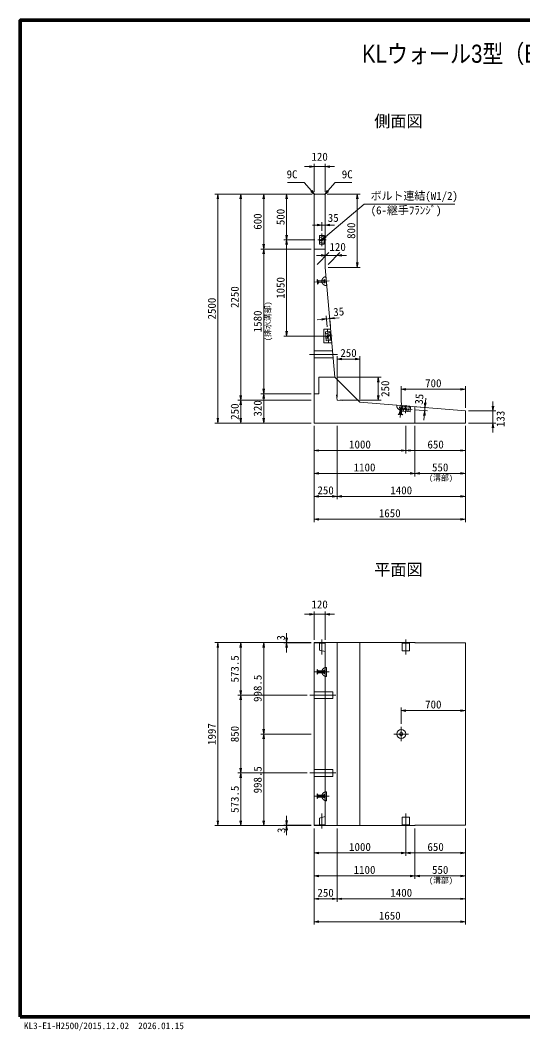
# Model space of a CAD drawing. Units: millimetres at full size, sheet at 1:40. Extents: x 108088 to 123888, y 10657 to 21690.
# Drawn here: x 108088 to 113569, y 10657 to 21690 of the extents above; entities that cross this region are included whole.
import ezdxf
from ezdxf.enums import TextEntityAlignment as Align

# ---------------------------------------------------------------- set-up
doc = ezdxf.new("R2010")
doc.units = ezdxf.units.MM
doc.header["$LTSCALE"] = 40
doc.linetypes.add('CHAIN', pattern=[18.5, 12, -1.5, 3.5, -1.5])
doc.linetypes.add('DASHED', pattern=[7.5, 6, -1.5])
for name, color, linetype, lineweight in [('01図枠', 1, 'Continuous', 70), ('中心', 6, 'CHAIN', 9), ('外形線', 7, 'Continuous', 13), ('寸法', 2, 'Continuous', 9), ('細線', 4, 'Continuous', 9), ('連結部', 4, 'Continuous', 13)]:
    doc.layers.add(name, color=color, linetype=linetype, lineweight=lineweight)
doc.layers.add('文字', color=7, linetype='Continuous')
doc.styles.add('ＭＳ ゴシック', font='')
doc.styles.add('ＭＳ Ｐゴシック', font='')
doc.styles.get('ＭＳ ゴシック').set_extended_font_data('MS Gothic')
doc.styles.get('ＭＳ Ｐゴシック').set_extended_font_data('MS PGothic')

# ---------------------------------------------------------------- blocks, each defined once
blk = doc.blocks.new('open_arrow')
at = {"color": 0, "linetype": 'Continuous', "lineweight": -2}
blk.add_lwpolyline([(7.5, 1.25), (0, 0), (7.5, -1.25)], dxfattribs=at)

msp = doc.modelspace()

# ---------------------------------------------------------------- linework, layer by layer
at = {"layer": '01図枠'}
msp.add_lwpolyline([(108087.54, 10809.99), (123887.54, 10809.99), (123887.54, 21689.99), (108087.54, 21689.99)], close=True, dxfattribs=at)
at = {"layer": '中心'}
for p, q in [((111377.97, 19223.25), (111377.97, 19360.25)), ((111332.97, 19291.75), (111422.97, 19291.75)), ((111456.3, 18844.43), (111296.94, 18830.14)), ((111400.25, 18237.73), (111489.89, 18245.77)), ((111451.19, 18173.52), (111438.96, 18309.98)), ((111547.95, 18041.75), (111242.97, 18041.75)), ((112361.23, 17438), (112224.71, 17449.45)), ((112245.48, 17512.93), (112232.11, 17353.49)), ((112289.21, 17398.88), (112296.73, 17488.57)), ((111377.97, 14763.76), (111377.97, 14928.76)), ((112292.97, 14763.76), (112292.97, 14928.76)), ((111456.42, 14574.76), (111296.42, 14574.76)), ((111247.97, 14321.26), (111527.97, 14321.26)), ((112242.97, 13975.26), (112242.97, 13817.26)), ((112321.97, 13896.26), (112163.97, 13896.26)), ((111247.97, 13471.26), (111527.97, 13471.26)), ((111456.42, 13217.76), (111296.42, 13217.76)), ((111377.97, 13028.76), (111377.97, 12863.76)), ((112292.97, 13028.76), (112292.97, 12863.76))]:
    msp.add_line(p, q, dxfattribs=at)
at = {"layer": '外形線'}
for p, q in [((111301.97, 19791.75), (111292.97, 19782.75)), ((111292.97, 19782.75), (111292.97, 17291.75)), ((111403.97, 19791.75), (111412.97, 19782.75)), ((111412.97, 19782.75), (111412.97, 18991.75)), ((111412.97, 18991.75), (111520.56, 17791.75)), ((111520.56, 17791.75), (111792.97, 17520.78)), ((111537.61, 17601.53), (111542.97, 17541.75)), ((111542.97, 17541.75), (111602.78, 17536.73)), ((111792.97, 17520.78), (112942.97, 17424.33)), ((112942.97, 17291.75), (112942.97, 17424.33)), ((111292.97, 17291.75), (112942.97, 17291.75)), ((111292.97, 14894.76), (112392.97, 14894.76)), ((111292.97, 14894.76), (111292.97, 12897.76)), ((111412.97, 14894.76), (111412.97, 12897.76)), ((112395.97, 14891.76), (112392.97, 14894.76)), ((112395.97, 14891.76), (112942.97, 14891.76)), ((112942.97, 12900.76), (112942.97, 14891.76)), ((111292.97, 12897.76), (112392.97, 12897.76)), ((112392.97, 12897.76), (112395.97, 12900.76)), ((112395.97, 12900.76), (112942.97, 12900.76))]:
    msp.add_line(p, q, dxfattribs=at)
at = {"layer": '寸法'}
for p, q in [((111188.97, 20091.75), (111516.97, 20091.75)), ((111292.97, 19814.75), (111292.97, 20123.75)), ((111412.97, 19814.75), (111412.97, 20123.75)), ((111269.97, 19791.75), (110210.97, 19791.75)), ((110242.97, 17291.75), (110242.97, 19791.75)), ((111269.97, 19791.75), (110460.97, 19791.75)), ((110492.97, 17541.75), (110492.97, 19791.75)), ((111269.97, 19791.75), (110710.97, 19791.75)), ((110742.97, 19791.75), (110742.97, 19191.75)), ((111269.97, 19791.75), (110960.97, 19791.75)), ((110992.97, 19791.75), (110992.97, 19291.75)), ((111435.97, 19791.75), (111794.97, 19791.75)), ((111762.97, 18991.75), (111762.97, 19791.75)), ((111516.97, 19453.95), (111273.97, 19453.95)), ((111377.97, 19392.25), (111377.97, 19485.95)), ((111412.97, 19323.75), (111412.97, 19485.95)), ((111300.97, 19291.75), (110960.97, 19291.75)), ((111300.97, 19291.75), (110960.97, 19291.75)), ((110992.97, 19291.75), (110992.97, 18241.75)), ((111260.97, 19191.75), (110710.97, 19191.75)), ((111260.97, 19191.75), (110710.97, 19191.75)), ((110742.97, 19191.75), (110742.97, 17611.75)), ((111647.09, 19121.87), (111319.09, 19121.87)), ((111324.97, 19023.75), (111455.09, 19153.87)), ((111444.97, 19023.75), (111575.09, 19153.87)), ((111444.97, 18991.75), (111794.97, 18991.75)), ((111566.69, 18441.88), (111324.66, 18420.18)), ((111436.1, 18341.85), (111425.39, 18461.34)), ((111470.63, 18348.62), (111460.25, 18464.46)), ((111413.07, 18241.75), (110960.97, 18241.75)), ((111542.97, 17573.75), (111542.97, 18022.95)), ((111792.97, 17990.95), (111542.97, 17990.95)), ((111792.97, 17552.78), (111792.97, 18022.95)), ((111552.56, 17791.75), (112024.27, 17791.75)), ((111992.27, 17791.75), (111992.27, 17541.75)), ((112242.97, 17515.04), (112242.97, 17692.87)), ((112942.97, 17660.87), (112242.97, 17660.87)), ((112942.97, 17456.33), (112942.97, 17692.87)), ((111260.97, 17611.75), (110710.97, 17611.75)), ((111260.97, 17611.75), (110710.97, 17611.75)), ((110742.97, 17291.75), (110742.97, 17611.75)), ((112510.93, 17564.93), (112490.62, 17322.78)), ((111260.97, 17541.75), (110460.97, 17541.75)), ((111260.97, 17541.75), (110460.97, 17541.75)), ((110492.97, 17291.75), (110492.97, 17541.75)), ((111574.97, 17541.75), (112024.27, 17541.75)), ((112367.64, 17472.58), (112534.13, 17458.62)), ((112393.12, 17435.32), (112531.2, 17423.74)), ((113242.97, 17187.75), (113242.97, 17528.33)), ((112974.97, 17424.33), (113274.97, 17424.33)), ((111260.97, 17291.75), (110210.97, 17291.75)), ((111260.97, 17291.75), (110460.97, 17291.75)), ((111260.97, 17291.75), (110710.97, 17291.75)), ((111292.97, 17259.75), (111292.97, 16209.75)), ((111292.97, 17259.75), (111292.97, 16459.75)), ((111292.97, 17259.75), (111292.97, 16709.75)), ((111292.97, 17259.75), (111292.97, 16959.75)), ((111542.97, 17259.75), (111542.97, 16459.75)), ((111542.97, 17259.75), (111542.97, 16459.75)), ((112292.97, 17259.75), (112292.97, 16959.75)), ((112292.97, 17259.75), (112292.97, 16959.75)), ((112392.97, 17259.75), (112392.97, 16709.75)), ((112392.97, 17259.75), (112392.97, 16709.75)), ((112942.97, 17259.75), (112942.97, 16209.75)), ((112942.97, 17259.75), (112942.97, 16459.75)), ((112942.97, 17259.75), (112942.97, 16959.75)), ((112942.97, 17259.75), (112942.97, 16709.75)), ((112974.97, 17291.75), (113274.97, 17291.75)), ((111292.97, 16991.75), (112292.97, 16991.75)), ((112942.97, 16991.75), (112292.97, 16991.75)), ((112392.97, 16741.75), (111292.97, 16741.75)), ((112942.97, 16741.75), (112392.97, 16741.75)), ((111292.97, 16491.75), (111542.97, 16491.75)), ((111542.97, 16491.75), (112942.97, 16491.75)), ((111292.97, 16241.75), (112942.97, 16241.75)), ((111292.97, 14926.76), (111292.97, 15235.76)), ((111412.97, 14926.76), (111412.97, 15235.76)), ((111188.97, 15203.76), (111516.97, 15203.76)), ((110992.97, 14998.76), (110992.97, 14787.76)), ((111260.97, 14894.76), (110210.97, 14894.76)), ((110242.97, 14894.76), (110242.97, 12897.76)), ((111260.97, 14894.76), (110460.97, 14894.76)), ((110492.97, 14894.76), (110492.97, 14321.26)), ((111260.97, 14894.76), (110710.97, 14894.76)), ((110742.97, 14894.76), (110742.97, 13896.26)), ((111260.97, 14894.76), (110960.97, 14894.76)), ((111260.97, 14891.76), (110960.97, 14891.76)), ((111215.97, 14321.26), (110460.97, 14321.26)), ((111215.97, 14321.26), (110460.97, 14321.26)), ((110492.97, 14321.26), (110492.97, 13471.26)), ((112242.97, 14007.26), (112242.97, 14185.09)), ((112942.97, 14153.09), (112242.97, 14153.09)), ((112942.97, 13948.55), (112942.97, 14185.09)), ((111261.97, 13896.26), (110710.97, 13896.26)), ((111261.97, 13896.26), (110710.97, 13896.26)), ((110742.97, 13896.26), (110742.97, 12897.76)), ((111215.97, 13471.26), (110460.97, 13471.26)), ((111215.97, 13471.26), (110460.97, 13471.26)), ((110492.97, 13471.26), (110492.97, 12897.76)), ((110992.97, 12793.76), (110992.97, 13004.76)), ((111260.97, 12897.76), (110210.97, 12897.76)), ((111260.97, 12897.76), (110460.97, 12897.76)), ((111260.97, 12897.76), (110710.97, 12897.76)), ((111260.97, 12900.76), (110960.97, 12900.76)), ((111260.97, 12897.76), (110960.97, 12897.76)), ((111292.97, 12865.76), (111292.97, 11815.76)), ((111292.97, 12865.76), (111292.97, 12065.76)), ((111292.97, 12865.76), (111292.97, 12315.76)), ((111292.97, 12865.76), (111292.97, 12565.76)), ((111542.97, 12865.76), (111542.97, 12065.76)), ((111542.97, 12865.76), (111542.97, 12065.76)), ((112292.97, 12865.76), (112292.97, 12565.76)), ((112292.97, 12865.76), (112292.97, 12565.76)), ((112392.97, 12865.76), (112392.97, 12315.76)), ((112392.97, 12865.76), (112392.97, 12315.76)), ((112942.97, 12865.76), (112942.97, 11815.76)), ((112942.97, 12865.76), (112942.97, 12065.76)), ((112942.97, 12865.76), (112942.97, 12565.76)), ((112942.97, 12865.76), (112942.97, 12315.76)), ((111292.97, 12597.76), (112292.97, 12597.76)), ((112942.97, 12597.76), (112292.97, 12597.76)), ((112392.97, 12347.76), (111292.97, 12347.76)), ((112942.97, 12347.76), (112392.97, 12347.76)), ((111292.97, 12097.76), (111542.97, 12097.76)), ((111542.97, 12097.76), (112942.97, 12097.76)), ((111292.97, 11847.76), (112942.97, 11847.76))]:
    msp.add_line(p, q, dxfattribs=at)
at = {"layer": '寸法', "color": 3, "linetype": 'DASHED'}
for p, q in [((111422.04, 18890.6), (111430.8, 18792.89)), ((111329.05, 18807.94), (111324.58, 18857.77)), ((111324.58, 18857.77), (111337.54, 18843.87)), ((111339.33, 18823.93), (111329.05, 18807.94)), ((111398.63, 18849.35), (111337.54, 18843.87)), ((111337.54, 18843.87), (111339.33, 18823.93)), ((111400.42, 18829.4), (111339.33, 18823.93)), ((111397.92, 18857.27), (111409.87, 18858.34)), ((111401.14, 18821.41), (111397.92, 18857.27)), ((111413.09, 18822.48), (111401.14, 18821.41)), ((111409.87, 18858.34), (111413.09, 18822.48)), ((112194.09, 17487.14), (112291.85, 17478.94)), ((112222.78, 17457.64), (112223.78, 17469.6)), ((112258.65, 17454.63), (112222.78, 17457.64)), ((112223.78, 17469.6), (112259.66, 17466.59)), ((112230.7, 17456.97), (112225.57, 17395.85)), ((112250.66, 17455.3), (112245.53, 17394.18)), ((112259.66, 17466.59), (112258.65, 17454.63)), ((112209.65, 17385.48), (112225.57, 17395.85)), ((112259.5, 17381.3), (112209.65, 17385.48)), ((112225.57, 17395.85), (112245.53, 17394.18)), ((112245.53, 17394.18), (112259.5, 17381.3)), ((111326.42, 14549.78), (111326.42, 14599.81)), ((111326.42, 14599.81), (111338.08, 14584.81)), ((111338.08, 14564.78), (111326.42, 14549.78)), ((111399.42, 14584.81), (111338.08, 14584.81)), ((111338.08, 14584.81), (111338.08, 14564.78)), ((111399.42, 14564.78), (111338.08, 14564.78)), ((111399.42, 14556.76), (111399.42, 14592.76)), ((111399.42, 14592.76), (111411.42, 14592.76)), ((111411.42, 14592.76), (111411.42, 14556.76)), ((111426.42, 14623.81), (111426.42, 14525.71)), ((111411.42, 14556.76), (111399.42, 14556.76)), ((111326.42, 13192.78), (111326.42, 13242.81)), ((111326.42, 13242.81), (111338.08, 13227.81)), ((111426.42, 13266.81), (111426.42, 13168.71)), ((111338.08, 13207.78), (111326.42, 13192.78)), ((111399.42, 13227.81), (111338.08, 13227.81)), ((111338.08, 13227.81), (111338.08, 13207.78)), ((111399.42, 13207.78), (111338.08, 13207.78)), ((111399.42, 13199.76), (111399.42, 13235.76)), ((111399.42, 13235.76), (111411.42, 13235.76)), ((111411.42, 13199.76), (111399.42, 13199.76)), ((111411.42, 13235.76), (111411.42, 13199.76))]:
    msp.add_line(p, q, dxfattribs=at)
at = {"layer": '寸法'}
for points in [[(111297.45, 19787.23), (111263.27, 19826.42), (111183.5, 19917.89), (111001.75, 19917.89)], [(111408.49, 19787.23), (111442.67, 19826.42), (111522.45, 19917.89), (111704.19, 19917.89)], [(111377.97, 19291.75), (111417.6, 19325.42), (111837.38, 19682.08), (112827.98, 19682.08)]]:
    msp.add_lwpolyline(points, dxfattribs=at)
at = {"layer": '寸法', "color": 3}
msp.add_circle((112242.97, 13896.26), 18, dxfattribs=at)
at = {"layer": '寸法', "color": 3, "linetype": 'DASHED'}
for centre, start, end in [((111426.42, 18841.75), 95.12316, 275.12316), ((112242.97, 17483.04), 175.20577, 355.20577), ((111426.42, 14574.76), 90, 270), ((111426.42, 13217.76), 90, 270)]:
    msp.add_arc(centre, 49.05, start, end, dxfattribs=at)
at = {"layer": '細線'}
for p, q in [((111352.97, 19243.25), (111352.97, 19340.25)), ((111352.97, 19340.25), (111402.97, 19340.25)), ((111402.97, 19243.25), (111402.97, 19340.25)), ((111352.97, 19243.25), (111402.97, 19243.25)), ((111377.97, 19303.06), (111366.66, 19291.75)), ((111389.29, 19291.75), (111377.97, 19280.44)), ((111292.97, 19191.75), (111412.97, 19191.75)), ((111398.04, 18316.75), (111473.49, 18316.75)), ((111398.04, 18166.75), (111398.04, 18316.75)), ((111415.84, 18287.82), (111465.64, 18292.29)), ((111424.5, 18191.21), (111415.84, 18287.82)), ((111444.06, 18253.02), (111433.8, 18240.74)), ((111456.34, 18242.76), (111446.08, 18230.48)), ((111474.3, 18195.68), (111465.64, 18292.29)), ((111398.04, 18166.75), (111486.94, 18166.75)), ((111424.5, 18191.21), (111474.3, 18195.68)), ((111342.97, 17791.75), (111342.97, 17611.75)), ((111520.56, 17791.75), (111342.97, 17791.75)), ((111292.97, 17611.75), (111342.97, 17611.75)), ((112242.55, 17422.86), (112246.73, 17472.69)), ((112343.39, 17464.58), (112246.73, 17472.69)), ((112281.7, 17444.67), (112292.03, 17432.45)), ((112293.92, 17455), (112304.25, 17442.78)), ((112339.21, 17414.76), (112343.39, 17464.58)), ((112392.97, 17291.75), (112392.97, 17470.46)), ((112339.21, 17414.76), (112242.55, 17422.86)), ((111542.97, 14894.76), (111542.97, 12897.76)), ((111792.97, 14894.76), (111792.97, 12897.76)), ((112332.97, 14888.76), (112252.97, 14888.76)), ((112252.97, 14803.76), (112252.97, 14888.76)), ((112332.97, 14803.76), (112252.97, 14803.76)), ((112332.97, 14803.76), (112332.97, 14888.76)), ((112332.97, 12988.76), (112252.97, 12988.76)), ((112252.97, 12988.76), (112252.97, 12903.76)), ((112332.97, 12988.76), (112332.97, 12903.76)), ((112332.97, 12903.76), (112252.97, 12903.76))]:
    msp.add_line(p, q, dxfattribs=at)
at = {"layer": '細線', "linetype": 'DASHED'}
for p, q in [((111412.97, 19331.75), (111352.97, 19316.75)), ((111412.97, 19251.75), (111412.97, 19331.75)), ((111352.97, 19266.75), (111412.97, 19251.75)), ((111476.36, 18284.71), (111417.94, 18264.42)), ((111422.4, 18214.62), (111483.5, 18205.03)), ((111483.5, 18205.03), (111476.36, 18284.71)), ((111494.78, 18079.25), (111292.97, 18079.25)), ((111501.51, 18004.25), (111292.97, 18004.25)), ((112256.04, 17481.94), (112265.97, 17420.9)), ((112335.76, 17475.26), (112256.04, 17481.94)), ((112315.79, 17416.72), (112335.76, 17475.26)), ((111292.97, 14891.76), (111412.97, 14891.76)), ((111352.97, 14888.76), (111352.97, 14812.76)), ((111352.97, 14888.76), (111412.97, 14888.76)), ((111352.97, 14812.76), (111412.97, 14797.76)), ((111412.97, 14888.76), (111412.97, 14797.76)), ((111352.97, 12979.76), (111412.97, 12994.76)), ((111352.97, 12903.76), (111352.97, 12979.76)), ((111412.97, 12903.76), (111412.97, 12994.76)), ((111292.97, 12900.76), (111412.97, 12900.76)), ((111352.97, 12903.76), (111412.97, 12903.76))]:
    msp.add_line(p, q, dxfattribs=at)
for points in [[(111292.97, 14283.76), (111498.14, 14283.76), (111498.14, 14358.76), (111292.97, 14358.76)], [(111292.97, 13508.76), (111498.14, 13508.76), (111498.14, 13433.76), (111292.97, 13433.76)]]:
    msp.add_lwpolyline(points, close=True, dxfattribs=at)
at = {"layer": '細線'}
for centre, start, end in [((111372.31, 19286.09), 135, 315), ((111383.63, 19297.41), 315, 135), ((111439.94, 18235.61), 140.12316, 320.12316), ((111450.2, 18247.89), 320.12316, 140.12316), ((112287.81, 17449.83), 40.20577, 220.20577), ((112298.14, 17437.61), 220.20577, 40.20577)]:
    msp.add_arc(centre, 8, start, end, dxfattribs=at)
at = {"layer": '連結部', "color": 7}
msp.add_line((111301.97, 19791.75), (111403.97, 19791.75), dxfattribs=at)
at = {"layer": '連結部', "color": 3}
msp.add_circle((112242.97, 13896.26), 49, dxfattribs=at)

# ---------------------------------------------------------------- block references
at = {"layer": '寸法', "xscale": 6.93, "yscale": 6.93}
for p, rotation in [((111292.97, 20091.75), 180), ((110242.97, 19791.75), 270), ((110492.97, 19791.75), 270), ((110742.97, 19791.75), 270), ((110992.97, 19791.75), 270), ((111297.45, 19787.23), 131.1), ((111408.49, 19787.23), 48.9), ((111762.97, 19791.75), 270), ((111377.97, 19453.95), 180), ((110992.97, 19291.75), 90), ((111377.97, 19291.75), 40.4), ((110742.97, 19191.75), 90), ((110992.97, 19291.75), 270), ((110742.97, 19191.75), 270), ((111423.09, 19121.87), 180), ((111762.97, 18991.75), 90), ((111428.24, 18429.46), 185.1), ((111463.1, 18432.59), 5.1), ((110992.97, 18241.75), 90), ((111792.97, 17990.95), 180), ((111992.27, 17791.75), 270), ((110742.97, 17611.75), 90), ((112942.97, 17660.87), 180), ((110492.97, 17541.75), 90), ((110742.97, 17611.75), 270), ((111992.27, 17541.75), 90), ((110492.97, 17541.75), 270), ((112502.24, 17461.29), 85.2), ((113242.97, 17424.33), 90), ((110242.97, 17291.75), 90), ((110492.97, 17291.75), 90), ((110742.97, 17291.75), 90), ((112499.31, 17426.42), 265.2), ((113242.97, 17291.75), 270), ((112292.97, 16991.75), 180), ((112942.97, 16991.75), 180), ((112392.97, 16741.75), 180), ((112942.97, 16741.75), 180), ((111542.97, 16491.75), 180), ((112942.97, 16491.75), 180), ((112942.97, 16241.75), 180), ((111292.97, 15203.76), 180), ((110992.97, 14894.76), 90), ((110242.97, 14894.76), 270), ((110492.97, 14894.76), 270), ((110742.97, 14894.76), 270), ((110992.97, 14891.76), 270), ((110492.97, 14321.26), 90), ((110492.97, 14321.26), 270), ((112942.97, 14153.09), 180), ((110742.97, 13896.26), 90), ((110742.97, 13896.26), 270), ((110492.97, 13471.26), 90), ((110492.97, 13471.26), 270), ((110242.97, 12897.76), 90), ((110492.97, 12897.76), 90), ((110742.97, 12897.76), 90), ((110992.97, 12900.76), 90), ((110992.97, 12897.76), 270), ((112292.97, 12597.76), 180), ((112942.97, 12597.76), 180), ((112392.97, 12347.76), 180), ((112942.97, 12347.76), 180), ((111542.97, 12097.76), 180), ((112942.97, 12097.76), 180), ((112942.97, 11847.76), 180)]:
    msp.add_blockref('open_arrow', p, dxfattribs=dict(at, rotation=rotation))
for p in [(111412.97, 20091.75), (111412.97, 19453.95), (111543.09, 19121.87), (111542.97, 17990.95), (112242.97, 17660.87), (111292.97, 16991.75), (112292.97, 16991.75), (111292.97, 16741.75), (112392.97, 16741.75), (111292.97, 16491.75), (111542.97, 16491.75), (111292.97, 16241.75), (111412.97, 15203.76), (112242.97, 14153.09), (111292.97, 12597.76), (112292.97, 12597.76), (111292.97, 12347.76), (112392.97, 12347.76), (111292.97, 12097.76), (111542.97, 12097.76), (111292.97, 11847.76)]:
    msp.add_blockref('open_arrow', p, dxfattribs=at)

# ---------------------------------------------------------------- texts
at = {"layer": '寸法', "style": 'ＭＳ ゴシック'}
for s, p in [('120', (111352.97, 20199.75)), ('35', (111501.47, 19531.89)), ('120', (111549.33, 19214.51)), ('250', (111667.97, 18056.95)), ('700', (112592.97, 17726.87)), ('1000', (111792.97, 17057.75)), ('650', (112617.97, 17057.75)), ('1100', (111842.97, 16807.75)), ('550', (112667.97, 16807.75)), ('250', (111417.97, 16557.75)), ('1400', (112242.97, 16557.75)), ('1650', (112117.97, 16307.75)), ('120', (111352.97, 15311.76)), ('700', (112592.97, 14219.09)), ('1000', (111792.97, 12663.76)), ('650', (112617.97, 12663.76)), ('1100', (111842.97, 12413.76)), ('550', (112667.97, 12413.76)), ('250', (111417.97, 12163.76)), ('1400', (112242.97, 12163.76)), ('1650', (112117.97, 11913.76))]:
    msp.add_text(s, height=87.35, dxfattribs=at).set_placement(p, align=Align.MIDDLE_CENTER)
msp.add_text('9C', height=87.35, dxfattribs=at).set_placement((111111.5, 19937.89), align=Align.BOTTOM_RIGHT)
for s, p in [('9C', (111594.45, 19937.89)), ('ボルト連結(W1/2)', (111909.38, 19702.08))]:
    msp.add_text(s, height=87.35, dxfattribs=at).set_placement(p, align=Align.BOTTOM_LEFT)
at = {"layer": '寸法', "color": 3, "style": 'ＭＳ ゴシック'}
msp.add_text('(6-継手ﾌﾗﾝｼﾞ)', height=87.35, dxfattribs=at).set_placement((111909.38, 19658.47), align=Align.TOP_LEFT)
at = {"layer": '寸法', "style": 'ＭＳ ゴシック'}
for s, rotation, p in [('600', 90, (110676.97, 19491.75)), ('500', 90, (110926.97, 19541.75)), ('800', 90, (111696.97, 19391.75)), ('1050', 90, (110926.97, 18766.75)), ('2250', 90, (110426.97, 18666.75)), ('2500', 90, (110176.97, 18541.75)), ('35', 5.123, (111560.8, 18507.34)), ('1580', 90, (110676.97, 18401.75)), ('250', 90, (112067.87, 17666.75)), ('35', 85.206, (112438.61, 17552.64)), ('250', 90, (110426.97, 17416.75)), ('320', 90, (110676.97, 17451.75)), ('133', 90, (113326.41, 17337.35)), ('3', 90, (110930.15, 14947.2)), ('573.5', 90, (110426.97, 14608.01)), ('998.5', 90, (110676.97, 14395.51)), ('1997', 90, (110176.97, 13896.26)), ('850', 90, (110426.97, 13896.26)), ('998.5', 90, (110676.97, 13397.01)), ('573.5', 90, (110426.97, 13184.51)), ('3', 90, (110935.44, 12845.31))]:
    msp.add_text(s, height=87.35, rotation=rotation, dxfattribs=at).set_placement(p, align=Align.MIDDLE_CENTER)
at = {"layer": '寸法', "color": 3, "style": 'ＭＳ ゴシック'}
msp.add_text('(排水溝部)', height=61.71, rotation=90, dxfattribs=at).set_placement((110837.61, 18186.59), align=Align.BOTTOM_LEFT)
for p in [(112545.77, 16644.18), (112545.77, 12250.19)]:
    msp.add_text('(溝部)', height=61.71, dxfattribs=at).set_placement(p, align=Align.BOTTOM_LEFT)
at = {"layer": '文字', "style": 'ＭＳ Ｐゴシック', "width": 0.85}
msp.add_text(' KLウォール3型（Eタイプ）標準部構造図\u3000\u3000\u3000\u3000\u3000\u3000\u3000\u3000\u3000\u3000\u3000\u3000\u3000\u3000 \u3000\u3000\u3000\u3000', height=197.9, dxfattribs=at).set_placement((115987.54, 21165.77), align=Align.BOTTOM_CENTER)
at = {"layer": '文字', "style": 'ＭＳ Ｐゴシック'}
for s, p in [(' 側面図 ', (112212.34, 20485.14)), (' 平面図 ', (112212.34, 15588.15))]:
    msp.add_text(s, height=128.7, dxfattribs=at).set_placement(p, align=Align.BOTTOM_CENTER)
at = {"layer": '文字', "style": 'ＭＳ ゴシック'}
msp.add_text('KL3-E1-H2500/2015.12.02  2026.01.15', height=73.31, dxfattribs=at).set_placement((108127.74, 10652.54), align=Align.BOTTOM_LEFT)

doc.saveas('drawing.dxf')
